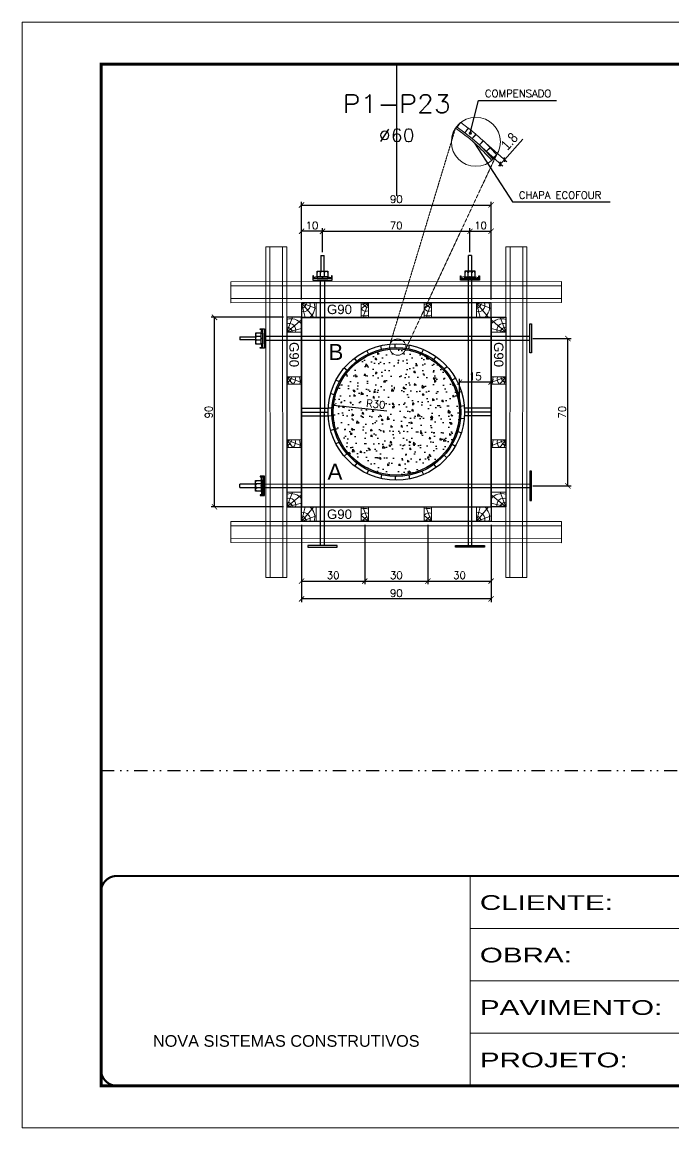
# Model space of a CAD drawing. Extents: x 14400 to 27878, y -21631 to 6985.
# Drawn here: x 15998 to 16616, y -10145 to -9095 of the extents above; entities that cross this region are included whole.
import ezdxf
from ezdxf.enums import TextEntityAlignment as Align

# ---------------------------------------------------------------- set-up
doc = ezdxf.new("R2010")
doc.units = 0
for name, pattern in [('CONTINUO', [0]), ('DASHED', [0.75, 0.5, -0.25]), ('DIVIDE2', [0.625, 0.25, -0.125, 0, -0.125, 0, -0.125]), ('HIDDEN', [0.375, 0.25, -0.125])]:
    doc.linetypes.add(name, pattern=pattern)
for name, color, linetype in [('Barra de Ancoragem', 20, 'Continuous'), ('cotas', 4, 'Continuous'), ('MEIO_PONT', 93, 'Continuous'), ('Nível', 160, 'Continuous'), ('Texto de Titulo', 7, 'Continuous'), ('Texto Qtd Sarr', 242, 'Continuous'), ('TEXTO_GERAL', 7, 'Continuous')]:
    doc.layers.add(name, color=color, linetype=linetype)
for name, color, linetype, lineweight in [('CONCRETO', 251, 'Continuous', 25), ('contorno de painel', 7, 'Continuous', 13), ('EST-SIMB', 7, 'Continuous', 9), ('Folhas', 255, 'Continuous', 9), ('HACHURACONCRETO', 7, 'Continuous', 13), ('Madeira', 126, 'Continuous', 18), ('Perfil Metálico', 224, 'Continuous', 18), ('SARRAFO DE PRESSAO', 251, 'DASHED', 9)]:
    doc.layers.add(name, color=color, linetype=linetype, lineweight=lineweight)
doc.styles.add('ARIAL', font='arial.ttf')
doc.styles.add('COTA TECNICA', font='techl___.ttf', dxfattribs={"height": 10})
doc.styles.add('ROMANS', font='romans.shx')
doc.styles.add('SANSSERIF', font='sas_____.pfb')
doc.styles.add('Tecnologia', font='')
doc.styles.get('Tecnologia').set_extended_font_data('Forgotten Futurist')
doc.dimstyles.new('COTA SECAO', dxfattribs={"dimtxt": 7, "dimasz": 5, "dimexe": 3, "dimexo": 3, "dimgap": 2, "dimtad": 3, "dimdec": 1, "dimlfac": 0.5, "dimzin": 12, "dimdsep": 46, "dimtxsty": 'ROMANS', "dimblk": 'ARCHTICK', "dimcen": 0, "dimclrd": 4, "dimclre": 4, "dimclrt": 1, "dimadec": 1, "dimazin": 3, "dimtfac": 1, "dimtdec": 1, "dimtmove": 0, "dimatfit": 3, "dimldrblk": 'OBLIQUE', "dimfxl": 1, "dimtolj": 1, "dimtzin": 12, "dimarcsym": 0})
doc.dimstyles.new('PAINEL', dxfattribs={"dimtxt": 10, "dimasz": 3, "dimexe": 3, "dimexo": 3, "dimgap": 3, "dimtad": 1, "dimdec": 1, "dimzin": 12, "dimdsep": 46, "dimtxsty": 'COTA TECNICA', "dimblk1": 'OBLIQUE', "dimblk2": 'OBLIQUE', "dimsah": 1, "dimcen": 0.9, "dimclrd": 4, "dimclre": 4, "dimclrt": 240, "dimadec": 1, "dimazin": 3, "dimtfac": 1, "dimtdec": 1, "dimtmove": 0, "dimatfit": 3, "dimfxl": 1, "dimtolj": 1, "dimtzin": 12, "dimarcsym": 0})

# ---------------------------------------------------------------- blocks, each defined once
blk = doc.blocks.new('9999999999')
at = {"color": 30, "linetype": 'CONTINUO'}
for p, q in [((98564.56196592061, 34230.20511460536), (98564.56196592061, 34429.44862801625)), ((98564.56196592061, 34379.63774966353), (99583.97835781069, 34379.63774966353)), ((98564.56196592061, 34329.8268713108), (99487.97835781069, 34329.8268713108)), ((98564.56196592063, 34280.01599295808), (99487.97835781069, 34280.01599295808))]:
    blk.add_line(p, q, dxfattribs=at)
at = {"color": 30, "linetype": 'CONTINUO', "const_width": 2}
blk.add_lwpolyline([(99583.97835781069, 34230.20511460536), (99583.97835781069, 34414.44862801625, 0.4142135623730951), (99568.97835781069, 34429.44862801625), (98228.97835781069, 34429.44862801625, 0.4142135623730951), (98213.97835781069, 34414.44862801625), (98213.97835781069, 34245.20511460536, 0.4142135623730951), (98228.97835781069, 34230.20511460536), (99583.97835781069, 34230.20511460536)], format="xyb", dxfattribs=at)
at = {"layer": 'Folhas'}
blk.add_lwpolyline([(98138.97835781069, 34190.20511460536), (99623.97835781069, 34190.20511460536), (99623.97835781069, 35240.20511460536), (98138.97835781069, 35240.20511460536)], close=True, dxfattribs=at)
at = {"layer": 'Folhas', "color": 30, "const_width": 3}
blk.add_lwpolyline([(98213.97835781069, 34230.20511460536), (99583.97835781069, 34230.20511460536), (99583.97835781069, 35200.20511460536), (98213.97835781069, 35200.20511460536)], close=True, dxfattribs=at)
at = {"color": 7, "linetype": 'Continuous', "ltscale": 5, "style": 'ARIAL'}
blk.add_text('NOVA SISTEMAS CONSTRUTIVOS', height=11.0592, dxfattribs=at).set_placement((98263.18703214587, 34267.21182737108))
at = {"layer": 'Folhas', "color": 7, "style": 'Tecnologia', "width": 1.5}
for s, p in [('CLIENTE:', (98573.65419061291, 34397.16605924374)), ('OBRA:', (98573.65419061291, 34347.31415840245)), ('PAVIMENTO:', (98573.65419061291, 34297.50328004972)), ('PROJETO:', (98573.65419061291, 34247.692401697))]:
    blk.add_text(s, height=14, dxfattribs=at).set_placement(p)
blk = doc.blocks.new('_ArchTick')
at = {"color": 0, "linetype": 'ByBlock', "const_width": 0.15}
blk.add_lwpolyline([(-0.5, -0.5), (0.5, 0.5)], dxfattribs=at)
blk = doc.blocks.new('*D2712')
at = {"layer": 'cotas', "color": 4, "lineweight": -2, "transparency": 16777216}
blk.add_line((16344.64951267133, -9464.660183289938), (16294.12611366922, -9459.428725778504), dxfattribs=at)
at = {"layer": 'Defpoints', "color": 0, "transparency": 16777216}
for p in [(16294.12611366922, -9459.428725778504), (16353.80702871273, -9465.6084004928)]:
    blk.add_point(p, dxfattribs=at)
at = {"layer": 'cotas', "color": 4, "lineweight": -2, "transparency": 16777216, "xscale": 5, "yscale": 5, "zscale": 5, "rotation": 174.0883620887539}
blk.add_blockref('_ArchTick', (16294.12611366922, -9459.428725778504), dxfattribs=at)
at = {"layer": 'cotas', "color": 1, "transparency": 16777216, "insert": (16334.27448176217, -9458.056492380001), "char_height": 7, "attachment_point": 5, "rotation": 354.08836208875397, "style": 'ROMANS'}
blk.add_mtext('\\A1;R30', dxfattribs=at)
blk = doc.blocks.new('_Oblique')
at = {"color": 0, "linetype": 'ByBlock', "lineweight": -2}
blk.add_line((-0.5, -0.5), (0.5, 0.5), dxfattribs=at)
blk = doc.blocks.new('PONTALETE')
at = {"layer": 'Madeira'}
for q in [(2.71363663554439, 7), (7, 5.757913483756965), (7, 1.741933507694739)]:
    blk.add_line((0, 0), q, dxfattribs=at)
blk.add_lwpolyline([(0, 0), (7, 0), (7, 7), (0, 7)], close=True, dxfattribs=at)
for centre, radius, start, end in [((2.039224014893989, 0.06348250272912992), 6.234746490253283, 37.28179085761958, 109.0912803620534), ((1.089874167766538, 0.900201073612152), 3.188917028466982, 343.6030417057709, 109.984710442493), ((-0.2132242262523505, -0.7796127738174619), 3.086195217469083, 14.63218514149733, 86.03829712232962)]:
    blk.add_arc(centre, radius, start, end, dxfattribs=at)
blk = doc.blocks.new('MEIO PONTALETE')
at = {"layer": 'Madeira'}
for q in [(2.71363663554439, 7), (3.5, 2.878956741878937), (3.5, 0.8709667538478243)]:
    blk.add_line((0, 0), q, dxfattribs=at)
blk.add_lwpolyline([(0, 0), (3.5, 0), (3.5, 7), (0, 7)], close=True, dxfattribs=at)
for centre, radius, start, end in [((2.039224014893989, 0.06348250272912992), 6.234746490253283, 76.44987366044091, 109.0912803620534), ((1.089874167766538, 0.900201073612152), 3.188917028466982, 40.90626087041812, 109.984710442493), ((-0.2132242262523505, -0.7796127738174619), 3.086195217469083, 14.63218514149733, 86.03829712232962)]:
    blk.add_arc(centre, radius, start, end, dxfattribs=at)
blk = doc.blocks.new('*D2713')
at = {"color": 4, "lineweight": -2, "transparency": 16777216}
for p, q in [((16263.8070274679, -9572.608400542824), (16263.8070274679, -9629.131414410134)), ((16323.80702742402, -9572.608400036057), (16323.80702742402, -9629.131414410134)), ((16263.8070274679, -9626.131414410134), (16323.80702742402, -9626.131414410134))]:
    blk.add_line(p, q, dxfattribs=at)
at = {"layer": 'Defpoints', "color": 0, "transparency": 16777216}
for p in [(16263.8070274679, -9569.608400542824), (16323.80702742402, -9569.608400036057), (16323.80702742402, -9626.131414410134)]:
    blk.add_point(p, dxfattribs=at)
at = {"color": 4, "lineweight": -2, "transparency": 16777216, "xscale": 5, "yscale": 5, "zscale": 5, "rotation": 180}
blk.add_blockref('_ArchTick', (16263.8070274679, -9626.131414410134), dxfattribs=at)
at = {"color": 4, "lineweight": -2, "transparency": 16777216, "xscale": 5, "yscale": 5, "zscale": 5}
blk.add_blockref('_ArchTick', (16323.80702742402, -9626.131414410134), dxfattribs=at)
at = {"color": 1, "transparency": 16777216, "insert": (16293.80702744596, -9620.631414410134), "char_height": 7, "attachment_point": 5, "style": 'ROMANS'}
blk.add_mtext('\\A1;30', dxfattribs=at)
blk = doc.blocks.new('*D2714')
at = {"color": 4, "lineweight": -2, "transparency": 16777216}
for p, q in [((16323.80702742402, -9572.608400036057), (16323.80702742402, -9629.131414410134)), ((16383.80702742402, -9572.608400036057), (16383.80702742402, -9629.131414410134)), ((16323.80702742402, -9626.131414410134), (16383.80702742402, -9626.131414410134))]:
    blk.add_line(p, q, dxfattribs=at)
at = {"layer": 'Defpoints', "color": 0, "transparency": 16777216}
for p in [(16323.80702742402, -9569.608400036057), (16383.80702742402, -9569.608400036057), (16383.80702742402, -9626.131414410134)]:
    blk.add_point(p, dxfattribs=at)
at = {"color": 4, "lineweight": -2, "transparency": 16777216, "xscale": 5, "yscale": 5, "zscale": 5, "rotation": 180}
blk.add_blockref('_ArchTick', (16323.80702742402, -9626.131414410134), dxfattribs=at)
at = {"color": 4, "lineweight": -2, "transparency": 16777216, "xscale": 5, "yscale": 5, "zscale": 5}
blk.add_blockref('_ArchTick', (16383.80702742402, -9626.131414410134), dxfattribs=at)
at = {"color": 1, "transparency": 16777216, "insert": (16353.80702742402, -9620.631414410134), "char_height": 7, "attachment_point": 5, "style": 'ROMANS'}
blk.add_mtext('\\A1;30', dxfattribs=at)
blk = doc.blocks.new('*D2715')
at = {"color": 4, "lineweight": -2, "transparency": 16777216}
for p, q in [((16383.80702742402, -9572.608400036057), (16383.80702742402, -9629.131414410134)), ((16443.80702871268, -9572.608400542827), (16443.80702871268, -9629.131414410134)), ((16383.80702742402, -9626.131414410134), (16443.80702871268, -9626.131414410134))]:
    blk.add_line(p, q, dxfattribs=at)
at = {"layer": 'Defpoints', "color": 0, "transparency": 16777216}
for p in [(16383.80702742402, -9569.608400036057), (16443.80702871268, -9569.608400542827), (16443.80702871268, -9626.131414410134)]:
    blk.add_point(p, dxfattribs=at)
at = {"color": 4, "lineweight": -2, "transparency": 16777216, "xscale": 5, "yscale": 5, "zscale": 5, "rotation": 180}
blk.add_blockref('_ArchTick', (16383.80702742402, -9626.131414410134), dxfattribs=at)
at = {"color": 4, "lineweight": -2, "transparency": 16777216, "xscale": 5, "yscale": 5, "zscale": 5}
blk.add_blockref('_ArchTick', (16443.80702871268, -9626.131414410134), dxfattribs=at)
at = {"color": 1, "transparency": 16777216, "insert": (16413.80702806835, -9620.631414410134), "char_height": 7, "attachment_point": 5, "style": 'ROMANS'}
blk.add_mtext('\\A1;30', dxfattribs=at)
blk = doc.blocks.new('*D2716')
at = {"color": 4, "lineweight": -2, "transparency": 16777216}
for p, q in [((16263.8070287127, -9572.608400542824), (16263.8070287127, -9646.033357013002)), ((16443.80702871268, -9572.608400542827), (16443.80702871268, -9646.033357013002)), ((16443.80702871268, -9643.033357013002), (16263.8070287127, -9643.033357013002))]:
    blk.add_line(p, q, dxfattribs=at)
at = {"layer": 'Defpoints', "color": 0, "transparency": 16777216}
for p in [(16263.8070287127, -9569.608400542824), (16443.80702871268, -9569.608400542827), (16263.8070287127, -9643.033357013002)]:
    blk.add_point(p, dxfattribs=at)
at = {"color": 4, "lineweight": -2, "transparency": 16777216, "xscale": 5, "yscale": 5, "zscale": 5, "rotation": 180}
blk.add_blockref('_ArchTick', (16263.8070287127, -9643.033357013002), dxfattribs=at)
at = {"color": 4, "lineweight": -2, "transparency": 16777216, "xscale": 5, "yscale": 5, "zscale": 5}
blk.add_blockref('_ArchTick', (16443.80702871268, -9643.033357013002), dxfattribs=at)
at = {"color": 1, "transparency": 16777216, "insert": (16353.80702871269, -9637.533357013002), "char_height": 7, "attachment_point": 5, "style": 'ROMANS'}
blk.add_mtext('\\A1;90', dxfattribs=at)
blk = doc.blocks.new('ERTYERTYUYTURTYUTRYU')
at = {"layer": 'Barra de Ancoragem'}
for p, q in [((8963.32837944766, 10873.80027720138), (8963.32837944766, 10855.53714069626)), ((8964.881057244871, 10869.67634315187), (8964.104960149882, 10873.21114376599)), ((8964.881057244871, 10859.6610747459), (8964.104960149882, 10856.12627413177)), ((8985.137312103092, 10863.1958753598), (8985.137312103092, 10866.14154253796))]:
    blk.add_line(p, q, dxfattribs=at)
at = {"layer": 'Barra de Ancoragem', "flags": 128}
for points in [[(8961.544885456999, 10855.53714069626), (8961.544885456999, 10873.80027720138), (8963.32837944766, 10873.80027720138), (8963.32837944766, 10855.53714069626)], [(8963.32837944766, 10873.80027720138), (8965.701006873773, 10873.80027720138), (8965.701006873773, 10873.21114376599), (8963.32837944766, 10873.21114376599)], [(8963.32837944766, 10869.67634315187), (8964.881057244871, 10869.67634315187), (8964.881057244871, 10859.6610747459), (8963.32837944766, 10859.6610747459)], [(8963.32837944766, 10856.12627413177), (8965.701006873773, 10856.12627413177), (8965.701006873773, 10855.53714069626), (8963.32837944766, 10855.53714069626)]]:
    blk.add_lwpolyline(points, close=True, dxfattribs=at)
for points in [[(8964.881057244871, 10859.6610747459), (8970.137312103092, 10859.6610747459), (8970.137312103092, 10869.67634315187), (8964.881057244871, 10869.67634315187)], [(8964.881057244871, 10864.37414223107), (8963.32837944766, 10864.37414223107), (8963.32837944766, 10864.96327566669), (8964.881057244871, 10864.96327566669), (8964.881057244871, 10864.37414223107), (8964.881057244871, 10864.96327566669)], [(8985.137312103092, 10863.1958753598), (8970.137312103092, 10863.1958753598), (8970.137312103092, 10866.14154253796), (8985.137312103092, 10866.14154253796)]]:
    blk.add_lwpolyline(points, dxfattribs=at)
for points in [[(8964.881057244871, 10866.43610925589), (8968.959045231953, 10866.43610925589, 0.7297960342994486), (8968.959045231953, 10869.67634315187, 0.7297960342994486)], [(8964.881057244871, 10862.90130864187), (8968.959045231953, 10862.90130864187, 0.6666666666662623), (8968.959045231953, 10866.43610925589, 0.6666666666662623)]]:
    blk.add_lwpolyline(points, format="xyb", dxfattribs=at)
at = {"layer": 'Barra de Ancoragem'}
blk.add_arc((8968.440243417543, 10861.28119169385), 1.701156738227834, 287.7563605992007, 72.24363940079937, dxfattribs=at)
blk = doc.blocks.new('*D2717')
at = {"color": 4, "lineweight": -2, "transparency": 16777216}
for p, q in [((16283.7337905026, -9313.889729711747), (16283.7337905026, -9290.92391214062)), ((16423.74197302503, -9313.889729711747), (16423.74197302503, -9290.92391214062)), ((16283.7337905026, -9293.92391214062), (16423.74197302503, -9293.92391214062))]:
    blk.add_line(p, q, dxfattribs=at)
at = {"layer": 'Defpoints', "color": 0, "transparency": 16777216}
for p in [(16423.74197302503, -9293.92391214062), (16283.7337905026, -9316.889729711747), (16423.74197302503, -9316.889729711747)]:
    blk.add_point(p, dxfattribs=at)
at = {"color": 4, "lineweight": -2, "transparency": 16777216, "xscale": 5, "yscale": 5, "zscale": 5, "rotation": 180}
blk.add_blockref('_ArchTick', (16283.7337905026, -9293.92391214062), dxfattribs=at)
at = {"color": 4, "lineweight": -2, "transparency": 16777216, "xscale": 5, "yscale": 5, "zscale": 5}
blk.add_blockref('_ArchTick', (16423.74197302503, -9293.92391214062), dxfattribs=at)
at = {"color": 1, "transparency": 16777216, "insert": (16353.73788176381, -9288.42391214062), "char_height": 7, "attachment_point": 5, "style": 'ROMANS'}
blk.add_mtext('\\A1;70', dxfattribs=at)
blk = doc.blocks.new('*D2718')
at = {"color": 4, "lineweight": -2, "transparency": 16777216}
for p, q in [((16423.74197302503, -9313.889729711747), (16423.74197302503, -9290.92391214062)), ((16443.80702871268, -9358.746694340509), (16443.80702871268, -9290.92391214062)), ((16423.74197302503, -9293.92391214062), (16443.80702871268, -9293.92391214062))]:
    blk.add_line(p, q, dxfattribs=at)
at = {"layer": 'Defpoints', "color": 0, "transparency": 16777216}
for p in [(16443.80702871268, -9293.92391214062), (16423.74197302503, -9316.889729711747), (16443.80702871268, -9361.746694340509)]:
    blk.add_point(p, dxfattribs=at)
at = {"color": 4, "lineweight": -2, "transparency": 16777216, "xscale": 5, "yscale": 5, "zscale": 5, "rotation": 180}
blk.add_blockref('_ArchTick', (16423.74197302503, -9293.92391214062), dxfattribs=at)
at = {"color": 4, "lineweight": -2, "transparency": 16777216, "xscale": 5, "yscale": 5, "zscale": 5}
blk.add_blockref('_ArchTick', (16443.80702871268, -9293.92391214062), dxfattribs=at)
at = {"color": 1, "transparency": 16777216, "insert": (16433.77450086885, -9288.42391214062), "char_height": 7, "attachment_point": 5, "style": 'ROMANS'}
blk.add_mtext('\\A1;10', dxfattribs=at)
blk = doc.blocks.new('*D2719')
at = {"color": 4, "lineweight": -2, "transparency": 16777216}
for p, q in [((16263.8070274679, -9358.746694340512), (16263.8070274679, -9290.92391214062)), ((16283.7337905026, -9313.889729711747), (16283.7337905026, -9290.92391214062)), ((16283.7337905026, -9293.92391214062), (16263.8070274679, -9293.92391214062))]:
    blk.add_line(p, q, dxfattribs=at)
at = {"layer": 'Defpoints', "color": 0, "transparency": 16777216}
for p in [(16263.8070274679, -9293.92391214062), (16283.7337905026, -9316.889729711747), (16263.8070274679, -9361.746694340512)]:
    blk.add_point(p, dxfattribs=at)
at = {"color": 4, "lineweight": -2, "transparency": 16777216, "xscale": 5, "yscale": 5, "zscale": 5, "rotation": 180}
blk.add_blockref('_ArchTick', (16263.8070274679, -9293.92391214062), dxfattribs=at)
at = {"color": 4, "lineweight": -2, "transparency": 16777216, "xscale": 5, "yscale": 5, "zscale": 5}
blk.add_blockref('_ArchTick', (16283.7337905026, -9293.92391214062), dxfattribs=at)
at = {"color": 1, "transparency": 16777216, "insert": (16273.77040898525, -9288.42391214062), "char_height": 7, "attachment_point": 5, "style": 'ROMANS'}
blk.add_mtext('\\A1;10', dxfattribs=at)
blk = doc.blocks.new('*D2720')
at = {"color": 4, "lineweight": -2, "transparency": 16777216}
for p, q in [((16263.8070287127, -9358.746694340512), (16263.8070287127, -9265.985386513064)), ((16263.8070287127, -9268.985386513064), (16443.80702871268, -9268.985386513064)), ((16443.80702871268, -9358.746694340509), (16443.80702871268, -9265.985386513064))]:
    blk.add_line(p, q, dxfattribs=at)
at = {"layer": 'Defpoints', "color": 0, "transparency": 16777216}
for p in [(16443.80702871268, -9268.985386513064), (16263.8070287127, -9361.746694340512), (16443.80702871268, -9361.746694340509)]:
    blk.add_point(p, dxfattribs=at)
at = {"color": 4, "lineweight": -2, "transparency": 16777216, "xscale": 5, "yscale": 5, "zscale": 5, "rotation": 180}
blk.add_blockref('_ArchTick', (16263.8070287127, -9268.985386513064), dxfattribs=at)
at = {"color": 4, "lineweight": -2, "transparency": 16777216, "xscale": 5, "yscale": 5, "zscale": 5}
blk.add_blockref('_ArchTick', (16443.80702871268, -9268.985386513064), dxfattribs=at)
at = {"color": 1, "transparency": 16777216, "insert": (16353.80702871269, -9263.485386513064), "char_height": 7, "attachment_point": 5, "style": 'ROMANS'}
blk.add_mtext('\\A1;90', dxfattribs=at)
blk = doc.blocks.new('*D2721')
at = {"color": 4, "lineweight": -2, "transparency": 16777216}
for p, q in [((16483.45893164677, -9395.808400492817), (16519.76769798683, -9395.808400492817)), ((16516.76769798683, -9535.746694390527), (16516.76769798683, -9395.808400492817)), ((16483.45893164677, -9535.746694390527), (16519.76769798683, -9535.746694390527))]:
    blk.add_line(p, q, dxfattribs=at)
at = {"layer": 'Defpoints', "color": 0, "transparency": 16777216}
for p in [(16480.45893164677, -9395.808400492817), (16516.76769798683, -9395.808400492817), (16480.45893164677, -9535.746694390527)]:
    blk.add_point(p, dxfattribs=at)
at = {"color": 4, "lineweight": -2, "transparency": 16777216, "xscale": 5, "yscale": 5, "zscale": 5}
for p, rotation in [((16516.76769798683, -9395.808400492817), 90), ((16516.76769798683, -9535.746694390527), 270)]:
    blk.add_blockref('_ArchTick', p, dxfattribs=dict(at, rotation=rotation))
at = {"color": 1, "transparency": 16777216, "insert": (16511.26769798683, -9465.777547441676), "char_height": 7, "attachment_point": 5, "rotation": 90, "style": 'ROMANS'}
blk.add_mtext('\\A1;70', dxfattribs=at)
blk = doc.blocks.new('*D2722')
at = {"color": 4, "lineweight": -2, "transparency": 16777216}
for p, q in [((16246.80702822045, -9375.608400492802), (16178.12948254956, -9375.608400492802)), ((16181.12948254956, -9555.608400492787), (16181.12948254956, -9375.608400492802)), ((16246.80702822046, -9555.608400492787), (16178.12948254956, -9555.608400492787))]:
    blk.add_line(p, q, dxfattribs=at)
at = {"layer": 'Defpoints', "color": 0, "transparency": 16777216}
for p in [(16181.12948254956, -9375.608400492802), (16249.80702822045, -9375.608400492802), (16249.80702822046, -9555.608400492787)]:
    blk.add_point(p, dxfattribs=at)
at = {"color": 4, "lineweight": -2, "transparency": 16777216, "xscale": 5, "yscale": 5, "zscale": 5}
for p, rotation in [((16181.12948254956, -9375.608400492802), 90), ((16181.12948254956, -9555.608400492787), 270)]:
    blk.add_blockref('_ArchTick', p, dxfattribs=dict(at, rotation=rotation))
at = {"color": 1, "transparency": 16777216, "insert": (16175.62948254955, -9465.608400492798), "char_height": 7, "attachment_point": 5, "rotation": 90, "style": 'ROMANS'}
blk.add_mtext('\\A1;90', dxfattribs=at)
blk = doc.blocks.new('*D2723')
at = {"color": 4, "lineweight": -2, "transparency": 16777216}
for p, q in [((16413.80702871268, -9462.608400492794), (16413.80702871268, -9434.177552093966)), ((16443.80702915489, -9437.177552093966), (16413.80702871268, -9437.177552093966)), ((16443.80702915489, -9462.60840049279), (16443.80702915489, -9434.177552093966))]:
    blk.add_line(p, q, dxfattribs=at)
at = {"layer": 'Defpoints', "color": 0, "transparency": 16777216}
for p in [(16413.80702871268, -9437.177552093966), (16413.80702871268, -9465.608400492794), (16443.80702915489, -9465.60840049279)]:
    blk.add_point(p, dxfattribs=at)
at = {"color": 4, "lineweight": -2, "transparency": 16777216, "xscale": 5, "yscale": 5, "zscale": 5, "rotation": 180}
blk.add_blockref('_ArchTick', (16413.80702871268, -9437.177552093966), dxfattribs=at)
at = {"color": 4, "lineweight": -2, "transparency": 16777216, "xscale": 5, "yscale": 5, "zscale": 5}
blk.add_blockref('_ArchTick', (16443.80702915489, -9437.177552093966), dxfattribs=at)
at = {"color": 1, "transparency": 16777216, "insert": (16428.80702893378, -9431.677552093966), "char_height": 7, "attachment_point": 5, "style": 'ROMANS'}
blk.add_mtext('\\A1;15', dxfattribs=at)
blk = doc.blocks.new('titulo1')
at = {"layer": 'Defpoints', "color": 252, "linetype": 'HIDDEN', "ltscale": 2}
blk.add_line((0, 0), (0, 125), dxfattribs=at)
at = {"layer": 'Defpoints', "style": 'ROMANS', "oblique": 15}
blk.add_attdef('FOLHA', text='', height=10, dxfattribs=at).set_placement((0, 15.57675084016591), align=Align.MIDDLE_CENTER)
at = {"layer": 'Texto Qtd Sarr', "color": 3, "style": 'ROMANS', "oblique": 15}
for tag, height, p in [('TITULO', 17, (0, 71.44876437297353)), ('SEÇÃO', 12, (0, 41.54817972865203))]:
    blk.add_attdef(tag, text='', height=height, dxfattribs=at).set_placement(p, align=Align.MIDDLE_CENTER)
blk = doc.blocks.new('A$C79e9a0e9')
at = {"layer": 'HACHURACONCRETO'}
h = blk.add_hatch(color=1, dxfattribs=at)
h.dxf.hatch_style = 1
edge = h.paths.add_edge_path()
edge.add_arc((7.758700074664375, 7.758700073226919), 7.758700052725315, 310.2445678957832, 314.632791517651)
edge.add_line((13.20965583391262, 2.237422338963029), (13.03514587370228, 2.447534743871472))
edge.add_line((13.03514587370228, 2.447534743871472), (11.00847628640258, 4.655724409763991))
edge.add_line((11.00847628640258, 4.655724409763991), (8.875102951151348, 6.761005727974464))
edge.add_line((8.875102951151348, 6.761005727974464), (6.640244621146849, 8.758228665258969))
edge.add_line((6.640244621146849, 8.758228665258969), (4.309368306710894, 10.6425075256044))
edge.add_line((4.309368306710894, 10.6425075256044), (1.88817590178769, 12.40923290174811))
edge.add_line((1.88817590178769, 12.40923290174811), (1.662153256853344, 12.5576107296036))
edge.add_arc((7.758700053231223, 7.758700053797554), 7.758700053152627, 141.7918671205244, 146.1805039409055)
edge.add_arc((-32.61093252662613, -37.41216328146407), 60.00000000000014, 40.854846404606974, 55.570225649170084, ccw=False)
at = {"layer": 'contorno de painel'}
blk.add_circle((7.758700053556822, 7.758700053556879), 7.758700053556822, dxfattribs=at)
at = {"layer": 'EST-SIMB'}
for points in [[(2.693345894538652, 13.63574129594923), (1.888175901800423, 12.40923290173987), (1.662153256853344, 12.55761072960405)], [(2.920748161086522, 13.82431197711463), (1.888175901800423, 12.40923290173896), (4.311591974226758, 10.64088493261249), (5.372600755697931, 12.09493457606709), (2.959985532523206, 13.85540124901348)], [(14.35413941769912, 3.67242961280283), (12.33460691104847, 5.872842960431171), (11.00847628640258, 4.655724409764048), (13.03700720418419, 2.445506702024318), (14.32775974243305, 3.6301553553551)], [(13.20965583391262, 2.237422338964222), (13.03338709513628, 2.449652337583075), (14.17701884783492, 3.399501689628039)]]:
    blk.add_lwpolyline(points, dxfattribs=at)
for points in [[(7.77185027107771, 10.15803888562357), (6.640244621139573, 8.758228665264369), (4.30722758720367, 10.64423808182846), (5.438833237141807, 12.04404830218778)], [(7.83967895519163, 10.10037518420324), (6.640244621121383, 8.758228665281194), (8.877155485992262, 6.759171441832564), (10.07658982006251, 8.101317960755523)], [(12.27280519470878, 5.93692400843031), (11.00847628640258, 4.655724409764048), (8.87314362196048, 6.762939256941763), (10.13747253026668, 8.044138855607116)]]:
    blk.add_lwpolyline(points, close=True, dxfattribs=at)
blk.add_arc((-32.61093252662613, -37.41216328146402), 60, 40.85484640248005, 55.57022564920467, dxfattribs=at)
blk = doc.blocks.new('*D2724')
at = {"layer": 'cotas', "color": 4, "lineweight": -2, "transparency": 16777216}
for p, q in [((16456.43447215953, -9225.961826136258), (16473.94862945151, -9206.363783480958)), ((16434.92925362493, -9213.985415777619), (16455.0730800222, -9231.987322916473)), ((16438.52755662714, -9209.95897622085), (16458.6713830244, -9227.960883359705)), ((16452.83616915733, -9229.988265693026), (16456.43447215953, -9225.961826136258)), ((16452.83616915733, -9229.988265693026), (16450.83711193388, -9232.225176557899))]:
    blk.add_line(p, q, dxfattribs=at)
at = {"layer": 'Defpoints', "color": 0, "transparency": 16777216}
for p in [(16436.29064576227, -9207.959918997403), (16432.69234276006, -9211.986358554172), (16456.43447215953, -9225.961826136258)]:
    blk.add_point(p, dxfattribs=at)
at = {"layer": 'cotas', "color": 4, "lineweight": -2, "transparency": 16777216, "xscale": 3, "yscale": 3, "zscale": 3}
for p, rotation in [((16452.83616915733, -9229.988265693026), 48.21383774102193), ((16456.43447215953, -9225.961826136258), 228.2138377410218)]:
    blk.add_blockref('_Oblique', p, dxfattribs=dict(at, rotation=rotation))
at = {"layer": 'cotas', "color": 240, "transparency": 16777216, "insert": (16461.15465507634, -9208.53175171848), "char_height": 10, "attachment_point": 5, "rotation": 48.213837741021884, "style": 'COTA TECNICA'}
blk.add_mtext('\\A1;1.8', dxfattribs=at)

msp = doc.modelspace()

# ---------------------------------------------------------------- hatches: boundary and pattern name
at = {"layer": 'CONCRETO'}
h = msp.add_hatch(dxfattribs=at)
h.set_pattern_fill('AR-CONC', color=256, scale=0.1, angle=-90.00000000000001)
h.set_pattern_definition([(320, (33329.39875024858, -16491.27358583163), (-1.593908553890311, -18.2184668996004), [1.905, -20.955]), (265, (33329.39875024858, -16491.27358583163), (19.10568452390352, 3.524342142496931), [1.524, -16.764058417]), (10.45144469999999, (33329.26592489858, -16492.79178653163), (17.51177519121951, -14.69412470903533), [1.61900088, -17.80902446]), (316.1842, (33334.47875024859, -16491.27358583163), (-4.20423279327272, -27.10790408921299), [2.8575, -31.4325]), (6.63555760999999, (33334.12840024858, -16493.53257583163), (24.74261245977215, -23.74041340515031), [2.428502314, -26.713560816]), (261.1841511700001, (33334.47875024859, -16491.27358583163), (24.74261245855326, -23.74041340649771), [2.285996707, -25.145973192]), (291, (33333.20875024859, -16493.81358583163), (-10.22651981870876, -15.16143912691325), [1.905, -20.955]), (236, (33333.20875024859, -16493.81358583163), (18.41879661223193, -6.18020283476471), [1.524, -16.764]), (341.4514449999999, (33332.35654025859, -16495.07703909163), (8.192276888590522, -21.34164192787162), [1.61900088, -17.80899376]), (307.5, (33329.39875024858, -16491.27358583163), (8.455503887315311, -0.308860325059183), [0, -16.56079999999993, 0, -17.01799999999993, 0, -16.82749999999993]), (277.5, (33329.39875024858, -16491.27358583163), (10.01805748181195, -6.681966251030577), [0, -9.7028, 0, -16.1798, 0, -6.413500000000001]), (237.5, (33329.39875024858, -16485.60938583163), (-0.5728743992673466, -13.55905951668714), [0, -6.350000000000001, 0, -19.812, 0, -26.289]), (227.5, (33329.39875024858, -16483.06938583163), (2.542649103333301, -14.81291813860181), [0, -8.254999999999963, 0, -13.15719999999996, 0, -18.66899999999993])])
h.paths.add_polyline_path([(16351.97704643809, -9405.636313945182, 0.4053069819417506), (16293.80702871268, -9465.608400492798, 0.4054763261663538), (16352.01193657389, -9525.581541516203)])
h.paths.add_polyline_path([(16413.80702871268, -9465.608400492798, 0.405834011279916), (16355.52843822373, -9405.633099332277), (16355.56332962871, -9525.582690043342, 0.4056646248602862)])
at = {"layer": 'HACHURACONCRETO'}
h = msp.add_hatch(color=1, dxfattribs=at)
h.dxf.hatch_style = 1
h.paths.add_polyline_path([(16415.00702871268, -9465.608400492798, 1), (16292.60702871268, -9465.608400492798, 1)])
h.paths.add_polyline_path([(16413.80702871268, -9465.608400492798, 1), (16293.80702871268, -9465.608400492798, 1)], flags=16)

# ---------------------------------------------------------------- linework, layer by layer
for p, q in [((16263.8070287127, -9375.608400492798), (16443.80702871268, -9375.608400492798)), ((16263.8070287127, -9375.608400492798), (16263.8070287127, -9555.608400492772)), ((16443.80702871268, -9375.608400492798), (16443.80702871268, -9555.608400492776)), ((16327.5129375118, -9410.344843170453), (16325.96622626469, -9407.094045680908)), ((16339.8141883023, -9406.02954168156), (16338.99108004287, -9402.524902927958)), ((16352.75033903833, -9404.417523665186), (16352.68818082219, -9400.818060322385)), ((16352.75033903833, -9404.417523665183), (16352.68818082219, -9400.818060322385)), ((16365.73443516622, -9405.581931537075), (16366.43604731054, -9402.050962774974)), ((16378.17734669643, -9409.469932386062), (16379.61089481312, -9406.167669556256)), ((16316.40473377839, -9417.167629094645), (16314.20459878226, -9414.318171953575)), ((16389.51449891638, -9415.905115172289), (16391.61493834013, -9412.981392506379)), ((16306.99359185091, -9426.188327824311), (16304.23986027081, -9423.869500020279)), ((16399.23148895174, -9424.595495060606), (16401.90351602463, -9422.182971211652)), ((16299.70652535363, -9436.997641392467), (16296.5241428031, -9435.314655563034)), ((16406.88742587091, -9435.146761706852), (16410.00980217433, -9433.3549006018)), ((16294.87417181164, -9449.105116653467), (16291.4075331704, -9448.134335251154)), ((16412.13493531738, -9447.080170379973), (16415.56598864707, -9445.990274490981)), ((16414.73592099591, -9459.854264142374), (16418.31997348315, -9459.515785533527)), ((16263.8070287127, -9462.008400492785), (16289.10710599248, -9462.008400492788)), ((16263.8070287127, -9465.608400492783), (16289.00702871268, -9465.608400492787)), ((16263.8070287127, -9469.208400492786), (16289.10710599248, -9469.20840049279)), ((16292.71579056835, -9461.961398711628), (16289.12218832456, -9461.746869195089)), ((16292.71579056835, -9469.255402273964), (16289.12218832456, -9469.469931790503)), ((16443.80702871268, -9462.008400492788), (16418.50695143288, -9462.008400492788)), ((16443.80702871268, -9469.208400492786), (16418.50695143289, -9469.20840049279)), ((16443.80702871268, -9465.608400492787), (16418.60702871268, -9465.60840049279)), ((16414.73592099591, -9471.362536843222), (16418.31997348316, -9471.701015452065)), ((16294.87417181164, -9482.111684332125), (16291.4075331704, -9483.082465734442)), ((16412.13493531738, -9484.136630605619), (16415.56598864707, -9485.226526494607)), ((16299.70652535363, -9494.219159593129), (16296.5241428031, -9495.902145422559)), ((16406.88742587091, -9496.07003927874), (16410.00980217433, -9497.861900383792)), ((16306.99359185091, -9505.028473161281), (16304.23986027081, -9507.347300965313)), ((16399.23148895174, -9506.62130592499), (16401.90351602463, -9509.03382977394)), ((16316.40473377839, -9514.04917189095), (16314.20459878226, -9516.89862903202)), ((16327.5129375118, -9520.871957815143), (16325.9662262647, -9524.122755304692)), ((16378.17734669644, -9521.746868599534), (16379.61089481312, -9525.049131429343)), ((16389.51449891639, -9515.311685813303), (16391.61493834013, -9518.235408479217)), ((16339.8141883023, -9525.187259304035), (16338.99108004287, -9528.691898057637)), ((16352.75033903833, -9526.79927732041), (16352.68818082219, -9530.398740663211)), ((16352.75033903833, -9526.799277320413), (16352.68818082219, -9530.398740663211)), ((16365.73443516622, -9525.63486944852), (16366.43604731055, -9529.165838210618)), ((16263.8070287127, -9555.608400492772), (16443.80702871268, -9555.608400492776))]:
    msp.add_line(p, q)
at = {"color": 30, "true_color": 0xf26722}
msp.add_circle((16353.80702871268, -9465.608400492798), 64.8, dxfattribs=at)
for radius in [61.2, 60]:
    msp.add_circle((16353.80702871268, -9465.608400492798), radius)
at = {"layer": 'Barra de Ancoragem'}
for points in [[(16281.95809414198, -9340.48215635784), (16285.5094868627, -9340.48215635784), (16285.43624865287, -9592.26030342685), (16281.88485593215, -9592.26030342685)], [(16425.51766938565, -9340.48215635784), (16421.96627666493, -9340.48215635784), (16422.03951487476, -9592.26030342685), (16425.59090759548, -9592.26030342685)], [(16228.68078457775, -9393.90594234228), (16228.68078457775, -9397.457335063002), (16480.45893164676, -9397.384096853173), (16480.45893164676, -9393.832704132452)], [(16228.68078457775, -9537.449152541056), (16228.68078457775, -9533.897759820335), (16480.45893164676, -9533.970998030163), (16480.45893164676, -9537.522390750884)]]:
    msp.add_lwpolyline(points, close=True, dxfattribs=at)
at = {"layer": 'Barra de Ancoragem', "flags": 128}
for points in [[(16482.05881127926, -9381.740087033628), (16482.05881127926, -9409.476713951997), (16480.45893164676, -9409.476713951997), (16480.45893164676, -9381.740087033628)], [(16482.05881127926, -9549.615007849708), (16482.05881127926, -9521.878380931339), (16480.45893164676, -9521.878380931339), (16480.45893164676, -9549.615007849708)], [(16269.79223883332, -9593.86018305935), (16297.52886575169, -9593.86018305935), (16297.52886575169, -9592.26030342685), (16269.79223883332, -9592.26030342685)], [(16437.6835246943, -9593.86018305935), (16409.94689777593, -9593.86018305935), (16409.94689777593, -9592.26030342685), (16437.6835246943, -9592.26030342685)]]:
    msp.add_lwpolyline(points, close=True, dxfattribs=at)
at = {"layer": 'contorno de painel', "color": 252, "linetype": 'HIDDEN'}
for p, q in [((16347.66777414972, -9401.720394390388), (16409.99930579805, -9196.032799467048)), ((16362.06704405502, -9407.322993332778), (16448.59193284559, -9222.065367810785))]:
    msp.add_line(p, q, dxfattribs=at)
at = {"layer": 'contorno de painel'}
msp.add_circle((16355.12773166512, -9403.85263743224), 7.758700053556822, dxfattribs=at)
at = {"layer": 'MEIO_PONT'}
for points in [[(16443.80702871268, -9375.74669439056), (16443.80702871268, -9361.746694340509), (16263.8070287127, -9361.746694340512), (16263.8070287127, -9375.746694390564)], [(16263.80702827049, -9375.608400492798), (16249.80702822044, -9375.608400492798), (16249.80702822045, -9555.608400492783), (16263.8070282705, -9555.608400492783)], [(16443.80702915489, -9375.608400492798), (16457.80702920495, -9375.608400492798), (16457.80702920494, -9555.608400492783), (16443.80702915489, -9555.608400492783)], [(16443.80702871268, -9555.608400492776), (16443.80702871268, -9569.608400542827), (16263.8070287127, -9569.608400542824), (16263.8070287127, -9555.608400492772)]]:
    msp.add_lwpolyline(points, close=True, dxfattribs=at)
at = {"layer": 'Nível', "color": 4, "linetype": 'DIVIDE2', "ltscale": 50}
msp.add_line((16073.46728878697, -9806.041062289707), (17443.46728878697, -9806.041062289707), dxfattribs=at)
at = {"layer": 'Perfil Metálico'}
for points in [[(16229.77592225862, -9308.615847405548), (16249.77592034062, -9308.607138661435), (16249.93378360959, -9622.747956221901), (16229.9337855276, -9622.756664966022)], [(16245.93378399294, -9622.749697970728), (16233.93378514414, -9622.754923217195), (16233.77592187516, -9308.614105656728), (16245.77592072396, -9308.608880410255)], [(16477.83813516677, -9308.615847405548), (16457.83813708477, -9308.607138661435), (16457.68027381579, -9622.747956221901), (16477.68027189779, -9622.756664966022)], [(16461.68027343245, -9622.749697970728), (16473.68027228126, -9622.754923217195), (16473.83813555024, -9308.614105656728), (16461.83813670143, -9308.608880410255)], [(16510.79958179993, -9341.71558837868), (16510.80829054405, -9361.715586460683), (16196.66747298358, -9361.873449729661), (16196.65876423946, -9341.873451647658)], [(16196.66573123475, -9357.873450113002), (16196.66050598829, -9345.8734512642), (16510.80132354875, -9345.715587995222), (16510.80654879523, -9357.715586844024)], [(16510.79958179993, -9589.639506504656), (16510.80829054405, -9569.639508422653), (16196.66747298358, -9569.481645153675), (16196.65876423946, -9589.481643235678)], [(16196.66573123475, -9573.481644770334), (16196.66050598829, -9585.481643619136), (16510.80132354875, -9585.639506888114), (16510.80654879523, -9573.639508039312)]]:
    msp.add_lwpolyline(points, close=True, dxfattribs=at)

# ---------------------------------------------------------------- block references
at = {"xscale": -1, "rotation": 270}
msp.add_blockref('ERTYERTYUYTURTYUTRYU', (5419.065081553716, -18302.02704181484), dxfattribs=at)
for p, rotation in [((27288.41068197391, -18302.02704181484), 90.00000000000001), ((25190.22567003474, 1468.987070245981), 180)]:
    msp.add_blockref('ERTYERTYUYTURTYUTRYU', p, dxfattribs=dict(rotation=rotation))
at = {"xscale": -1}
msp.add_blockref('ERTYERTYUYTURTYUTRYU', (25190.22567003474, -20400.34216512932), dxfattribs=at)
at = {"layer": 'contorno de painel', "xscale": 3, "yscale": 3, "zscale": 3}
msp.add_blockref('A$C79e9a0e9', (16406.06087630208, -9232.26387287967), dxfattribs=at)
at = {"layer": 'MEIO_PONT'}
for name, p, xscale, yscale, zscale, rotation in [('PONTALETE', (16263.80702873773, -9361.746694832778), 2, 2, 2, 270), ('MEIO PONTALETE', (16327.30702742046, -9361.74669484728), 1.999999997962732, 1.999999997962732, 1.999999997962732, 180), ('MEIO PONTALETE', (16387.30702742046, -9361.74669484728), 1.999999997962732, 1.999999997962732, 1.999999997962732, 180), ('PONTALETE', (16429.80702871268, -9361.746694832771), 2, 2, 2, 270), ('MEIO PONTALETE', (16249.80702872721, -9432.108401785023), 1.999999997962732, 1.999999997962732, 1.999999997962732, 270), ('MEIO PONTALETE', (16457.80702869817, -9432.108401785023), -1.999999997962732, 1.999999997962732, 1.999999997962732, 90), ('MEIO PONTALETE', (16249.80702872721, -9492.108401785023), 1.999999997962732, 1.999999997962732, 1.999999997962732, 270), ('MEIO PONTALETE', (16457.80702869817, -9492.108401785023), -1.999999997962732, 1.999999997962732, 1.999999997962732, 90), ('PONTALETE', (16263.80702873773, -9569.608400050558), -2, 2, 2, 270), ('PONTALETE', (16429.80702871268, -9569.608400050565), -2, 2, 2, 270)]:
    msp.add_blockref(name, p, dxfattribs=dict(at, xscale=xscale, yscale=yscale, zscale=zscale, rotation=rotation))
for name, p, xscale, yscale, zscale in [('PONTALETE', (16249.8070287127, -9389.608400492798), 2, 2, 2), ('PONTALETE', (16457.80702871268, -9389.608400492798), -2, 2, 2), ('PONTALETE', (16249.80702871271, -9555.608400467754), 2, 2, 2), ('PONTALETE', (16457.80702871268, -9555.608400467754), -2, 2, 2), ('MEIO PONTALETE', (16327.30702742046, -9569.608400036057), -1.999999997962732, 1.999999997962732, 1.999999997962732), ('MEIO PONTALETE', (16387.30702742046, -9569.608400036057), -1.999999997962732, 1.999999997962732, 1.999999997962732)]:
    msp.add_blockref(name, p, dxfattribs=dict(at, xscale=xscale, yscale=yscale, zscale=zscale))
at = {"layer": 'SARRAFO DE PRESSAO', "color": 6, "linetype": 'ByBlock'}
msp.add_blockref('9999999999', (-82140.51106902372, -44335.52931157492), dxfattribs=at)
at = {"layer": 'Texto de Titulo'}
ref = msp.add_blockref('titulo1', (16354.19757328941, -9260.324196969545), dxfattribs=at)
ref.add_attrib('TITULO', 'P1-P23', dxfattribs={"color": 7, "height": 17, "style": 'ROMANS', "width": 1.1}).set_placement((16354.19757328941, -9172.824196969545), align=Align.MIDDLE_CENTER)
ref.add_attrib('SEÇÃO', '∅60', dxfattribs={"color": 7, "height": 12, "style": 'ROMANS', "width": 1.1}).set_placement((16354.19757328941, -9202.824196969545), align=Align.MIDDLE_CENTER)

# ---------------------------------------------------------------- texts
at = {"layer": 'contorno de painel', "color": 240, "char_height": 7, "attachment_point": 7, "style": 'ROMANS'}
for s, insert in [('COMPENSADO', (16437.95719383423, -9166.602722396387)), ('CHAPA ECOFOUR', (16470.16739983937, -9263.08302527075))]:
    msp.add_mtext(s, dxfattribs=dict(at, insert=insert))
at = {"layer": 'TEXTO_GERAL', "color": 0, "linetype": 'Continuous', "style": 'SANSSERIF'}
for s, height, p in [('G90', 8.999999990999997, (16287.94536349021, -9368.08762068061)), ('B', 15.20700276928282, (16289.33928410708, -9408.555250610018)), ('A', 15.20700276928282, (16288.45520168633, -9522.156036035132)), ('G90', 8.999999990999997, (16287.94536349021, -9562.621666378993))]:
    msp.add_text(s, height=height, dxfattribs=at).set_placement(p, align=Align.MIDDLE_LEFT)
for p in [(16256.76073302585, -9399.140577536498), (16451.01920660545, -9399.140577536498)]:
    msp.add_text('G90', height=8.999999990999997, rotation=270, dxfattribs=at).set_placement(p, align=Align.MIDDLE_LEFT)

# ---------------------------------------------------------------- dimensions: what is measured, and where the dimension line sits
for base, p1, p2, picture, middle in [((16443.80702871268, -9268.985386513064), (16263.8070287127, -9361.746694340512), (16443.80702871268, -9361.746694340509), '*D2720', (16353.80702871269, -9263.485386513064)), ((16263.8070274679, -9293.92391214062), (16283.7337905026, -9316.889729711747), (16263.8070274679, -9361.746694340512), '*D2719', (16273.77040898525, -9288.42391214062)), ((16423.74197302503, -9293.92391214062), (16283.7337905026, -9316.889729711747), (16423.74197302503, -9316.889729711747), '*D2717', (16353.73788176381, -9288.42391214062)), ((16443.80702871268, -9293.92391214062), (16423.74197302503, -9316.889729711747), (16443.80702871268, -9361.746694340509), '*D2718', (16433.77450086885, -9288.42391214062)), ((16413.80702871268, -9437.177552093966), (16443.80702915489, -9465.60840049279), (16413.80702871268, -9465.608400492794), '*D2723', (16428.80702893378, -9431.677552093966)), ((16323.80702742402, -9626.131414410134), (16263.8070274679, -9569.608400542824), (16323.80702742402, -9569.608400036057), '*D2713', (16293.80702744596, -9620.631414410134)), ((16383.80702742402, -9626.131414410134), (16323.80702742402, -9569.608400036057), (16383.80702742402, -9569.608400036057), '*D2714', (16353.80702742402, -9620.631414410134)), ((16443.80702871268, -9626.131414410134), (16383.80702742402, -9569.608400036057), (16443.80702871268, -9569.608400542827), '*D2715', (16413.80702806835, -9620.631414410134))]:
    dim = msp.add_linear_dim(base=base, p1=p1, p2=p2, dimstyle='COTA SECAO')
    dim.commit()
    dim.dimension.update_dxf_attribs({"geometry": picture, "text_midpoint": middle})
for base, p1, p2, picture, middle in [((16181.12948254956, -9375.608400492802), (16249.80702822045, -9555.608400492783), (16249.80702822044, -9375.608400492798), '*D2722', (16175.62948254955, -9465.608400492798)), ((16516.76769798683, -9395.808400492817), (16480.45893164676, -9535.746694390524), (16480.45893164676, -9395.808400492813), '*D2721', (16511.26769798683, -9465.777547441676))]:
    dim = msp.add_linear_dim(base=base, p1=p1, p2=p2, angle=90, dimstyle='COTA SECAO')
    dim.commit()
    dim.dimension.update_dxf_attribs({"geometry": picture, "text_midpoint": middle})
dim = msp.add_linear_dim(base=(16263.8070287127, -9643.033357013002), p1=(16443.80702871268, -9569.608400542827), p2=(16263.8070287127, -9569.608400542824), dimstyle='COTA SECAO')
dim.commit()
dim.dimension.update_dxf_attribs({"geometry": '*D2716', "text_midpoint": (16353.80702871269, -9643.033357013002), "dimtype": 160})
at = {"layer": 'cotas'}
dim = msp.add_aligned_dim(p1=(16432.69234276006, -9211.986358554172), p2=(16436.29064576227, -9207.959918997403), distance=-27.015595543294264, dimstyle='PAINEL', override={"dimlfac": 0.333}, dxfattribs=at)
dim.commit()
dim.dimension.update_dxf_attribs({"geometry": '*D2724', "text_midpoint": (16461.15465507634, -9208.53175171848)})
dim = msp.add_radius_dim(center=(16353.80702871273, -9465.6084004928), mpoint=(16294.12611366922, -9459.428725778504), dimstyle='COTA SECAO', override={"dimdec": 2, "dimtmove": 1}, dxfattribs=at)
dim.commit()
dim.dimension.update_dxf_attribs({"geometry": '*D2712', "text_midpoint": (16333.70801158003, -9463.527242925651), "dimtype": 164})

# ---------------------------------------------------------------- leaders
at = {"layer": 'contorno de painel', "annotation_type": 0, "has_hookline": 1, "hookline_direction": 0, "text_width": 67.99999999999999}
msp.add_leader([(16424.09083283817, -9200.851133357308), (16431.95719383423, -9169.602722396387), (16434.95719383423, -9169.602722396387)], dimstyle='PAINEL', override={"dimldrblk": 'Dot'}, dxfattribs=at)
at = {"layer": 'contorno de painel', "annotation_type": 0, "has_hookline": 1, "hookline_direction": 0, "text_width": 86.66666666666664}
msp.add_leader([(16428.17456134973, -9210.288435887116), (16464.16739983937, -9266.08302527075), (16467.16739983937, -9266.08302527075)], dimstyle='PAINEL', dxfattribs=at)

doc.saveas('drawing.dxf')
